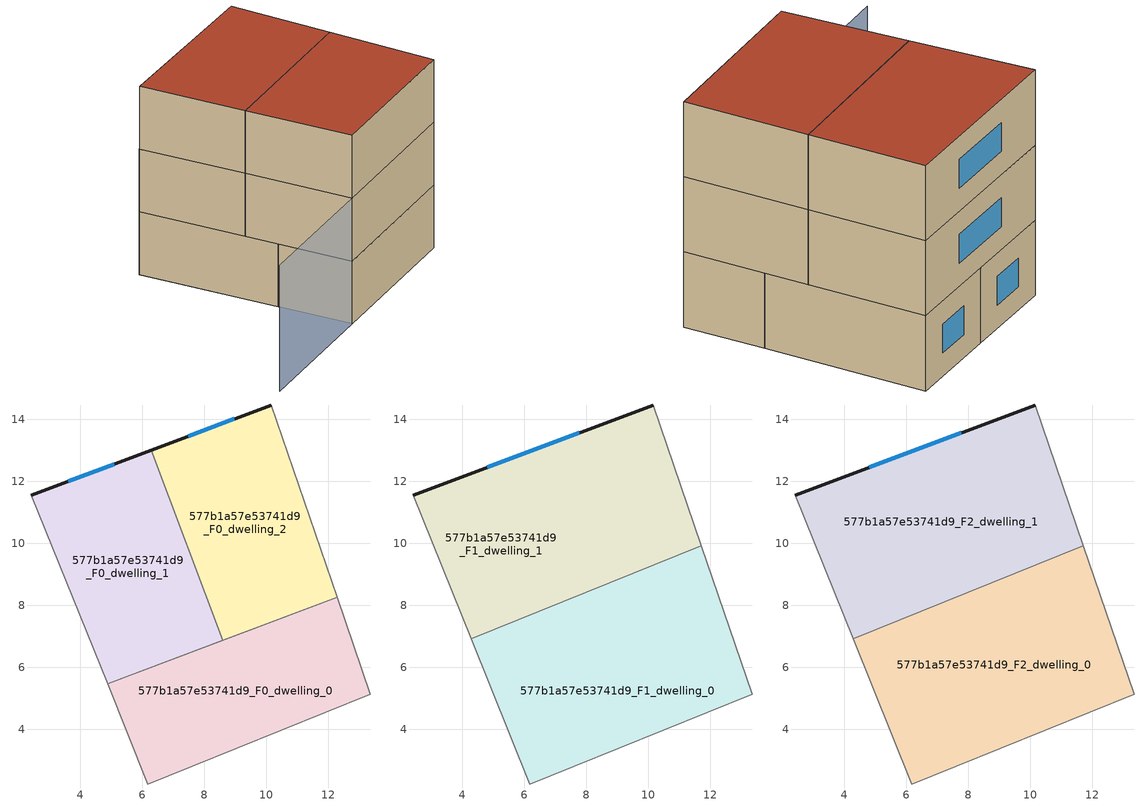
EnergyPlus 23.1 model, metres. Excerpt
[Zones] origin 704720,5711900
577b1a57e53741d9_F0_dwelling_0
 floor ground (EU_floor_Construction): 12.29,8.25 13.35,5.13 6.19,2.23 4.88,5.47 z0
 wall adiabatic (EU_wall_Construction): 13.35,5.13 12.29,8.25 4.88,5.47 6.19,2.23 13.35,5.13 z0:3
577b1a57e53741d9_F0_dwelling_1
 floor ground (EU_floor_Construction): 6.29,13 8.59,6.86 4.88,5.47 2.43,11.55 z0
 wall outside (EU_wall_Construction): 6.29,13 2.43,11.55 z0:3
 wall to 577b1a57e53741d9_F0_dwelling_2 (EU_wall_Construction): 8.59,6.86 6.29,13 z0:3
 wall adiabatic (EU_wall_Construction): 2.43,11.55 4.88,5.47 8.59,6.86 z0:3
 window (EU_Window_Construction): 5.1,12.55 3.62,12 z0.93:2.07
577b1a57e53741d9_F0_dwelling_2
 floor ground (EU_floor_Construction): 10.17,14.46 12.29,8.25 8.59,6.86 6.29,13 z0
 wall outside (EU_wall_Construction): 10.17,14.46 6.29,13 z0:3
 wall adiabatic (EU_wall_Construction): 8.59,6.86 12.29,8.25 10.17,14.46 z0:3
 window (EU_Window_Construction): 8.97,14.01 7.49,13.45 z0.93:2.07
577b1a57e53741d9_F1_dwelling_0
 floor to 577b1a57e53741d9_F0_dwelling_0 (EU_floor_Construction): 12.29,8.25 13.35,5.13 6.19,2.23 4.88,5.47 z3
 floor to 577b1a57e53741d9_F0_dwelling_1 (EU_floor_Construction): 8.01,8.42 8.59,6.86 4.88,5.47 4.3,6.92 z3
 floor to 577b1a57e53741d9_F0_dwelling_2 (EU_floor_Construction): 11.72,9.92 12.29,8.25 8.59,6.86 8.01,8.42 z3
 wall adiabatic (EU_wall_Construction): 4.3,6.92 6.19,2.23 13.35,5.13 11.72,9.92 z3:6
 wall to 577b1a57e53741d9_F1_dwelling_1 (EU_wall_Construction): 11.72,9.92 4.3,6.92 z3:6
577b1a57e53741d9_F1_dwelling_1
 floor to 577b1a57e53741d9_F0_dwelling_1 (EU_floor_Construction): 6.29,13 8.01,8.42 4.3,6.92 2.43,11.55 z3
 floor to 577b1a57e53741d9_F0_dwelling_2 (EU_floor_Construction): 10.17,14.46 11.72,9.92 8.01,8.42 6.29,13 z3
 wall outside (EU_wall_Construction): 10.17,14.46 2.43,11.55 z3:6
 wall adiabatic (EU_wall_Construction): 2.43,11.55 4.3,6.92 / 11.72,9.92 10.17,14.46 z3:6
 window (EU_Window_Construction): 7.78,13.56 4.82,12.44 z3.93:5.07
577b1a57e53741d9_F2_dwelling_0
 floor to 577b1a57e53741d9_F1_dwelling_0 (EU_floor_Construction): 11.72,9.92 13.35,5.13 6.19,2.23 4.3,6.92 z6
 wall adiabatic (EU_wall_Construction): 4.3,6.92 6.19,2.23 13.35,5.13 11.72,9.92 z6:9
 wall to 577b1a57e53741d9_F2_dwelling_1 (EU_wall_Construction): 11.72,9.92 4.3,6.92 z6:9
 roof outside (EU_roof_Construction): 13.35,5.13 11.72,9.92 4.3,6.92 6.19,2.23 z9
577b1a57e53741d9_F2_dwelling_1
 floor to 577b1a57e53741d9_F1_dwelling_1 (EU_floor_Construction): 10.17,14.46 11.72,9.92 4.3,6.92 2.43,11.55 z6
 wall outside (EU_wall_Construction): 10.17,14.46 2.43,11.55 z6:9
 wall adiabatic (EU_wall_Construction): 2.43,11.55 4.3,6.92 / 11.72,9.92 10.17,14.46 z6:9
 window (EU_Window_Construction): 7.78,13.56 4.82,12.44 z6.93:8.07
 roof outside (EU_roof_Construction): 11.72,9.92 10.17,14.46 2.43,11.55 4.3,6.92 z9
shading: 2.43,11.55 6.19,2.23 / 6.19,2.23 -0.15,-0.32 z0:6
[Building]
EU S2 Campaign: North Axis=0; Terrain=City; Solar Distribution=FullExterior
[Site:Location]
London: Latitude=51.5; Longitude=-0.5; Time Zone=0; Elevation=25
[SizingPeriod:WeatherFileDays]
AnnualSizingPeriod: Begin Month=1; Begin Day of Month=1; End Month=12; End Day of Month=31; Day of Week for Start Day=Monday; Use Weather File Daylight Saving Period=No; Use Weather File Rain and Snow Indicators=No
[MATERIAL]
EU_InternalMass_Material: Roughness=MediumRough; Thickness=0.1; Conductivity=1; Density=1800; Specific Heat=900; Thermal Absorptance=0.9; Solar Absorptance=0.7; Visible Absorptance=0.7
[MATERIAL:NOMASS] Roughness=MediumRough; Thermal Absorptance=0.9; Solar Absorptance=0.7; Visible Absorptance=0.7
Name | Thermal Resistance
EU_wall_NoMass | 0.53138
EU_roof_NoMass | 2.54466
EU_floor_NoMass | 1.96308
[WINDOWMATERIAL:SIMPLEGLAZINGSYSTEM]
EU_Window_SimpleGlazing: UFactor=4.07112; Solar Heat Gain Coefficient=0.85; Visible Transmittance=0.85
[CONSTRUCTION]
EU_wall_Construction: EU_wall_NoMass
EU_roof_Construction: EU_roof_NoMass
EU_floor_Construction: EU_floor_NoMass
EU_InternalMass_Construction: EU_InternalMass_Material
EU_Window_Construction: EU_Window_SimpleGlazing
[ZONE] Type=1; Multiplier=1; Ceiling Height=autocalculate; Floor Area=autocalculate; Part of Total Floor Area=Yes
Name | Volume
577b1a57e53741d9_F0_dwelling_0 | 79.5264
577b1a57e53741d9_F1_dwelling_0; 577b1a57e53741d9_F2_dwelling_0 | 119.293
577b1a57e53741d9_F0_dwelling_1 | 79.5366
577b1a57e53741d9_F1_dwelling_1; 577b1a57e53741d9_F2_dwelling_1 | 119.292
577b1a57e53741d9_F0_dwelling_2 | 79.5359
[INTERNALMASS] Construction=EU_InternalMass_Construction
Name | Zone or ZoneList | Surface Area
577b1a57e53741d9_F0_dwelling_0_EU_InternalMass | 577b1a57e53741d9_F0_dwelling_0 | 26.5085
577b1a57e53741d9_F0_dwelling_1_EU_InternalMass | 577b1a57e53741d9_F0_dwelling_1 | 26.5116
577b1a57e53741d9_F0_dwelling_2_EU_InternalMass | 577b1a57e53741d9_F0_dwelling_2 | 26.5122
577b1a57e53741d9_F1_dwelling_0_EU_InternalMass | 577b1a57e53741d9_F1_dwelling_0 | 39.7647
577b1a57e53741d9_F1_dwelling_1_EU_InternalMass | 577b1a57e53741d9_F1_dwelling_1 | 39.7639
577b1a57e53741d9_F2_dwelling_0_EU_InternalMass | 577b1a57e53741d9_F2_dwelling_0 | 39.7647
577b1a57e53741d9_F2_dwelling_1_EU_InternalMass | 577b1a57e53741d9_F2_dwelling_1 | 39.7639
[OTHEREQUIPMENT] Fuel Type=Electricity; Design Level Calculation Method=Watts/Area; Power per Zone Floor Area=1; Fraction Latent=0; Fraction Radiant=0; Fraction Lost=0; Carbon Dioxide Generation Rate=0; EndUse Subcategory=EU_Step8_InternalGains
Name | Zone or ZoneList or Space or SpaceList | Schedule
EU_Step8_InternalGain_577b1a57e53741d9_F0_dwelling_0_f000 | 577b1a57e53741d9_F0_dwelling_0 | EU_Step8_GainSchedule_577b1a57e53741d9_F0_dwelling_0_f000
EU_Step8_InternalGain_577b1a57e53741d9_F0_dwelling_1_f000 | 577b1a57e53741d9_F0_dwelling_1 | EU_Step8_GainSchedule_577b1a57e53741d9_F0_dwelling_1_f000
EU_Step8_InternalGain_577b1a57e53741d9_F0_dwelling_2_f000 | 577b1a57e53741d9_F0_dwelling_2 | EU_Step8_GainSchedule_577b1a57e53741d9_F0_dwelling_2_f000
EU_Step8_InternalGain_577b1a57e53741d9_F1_dwelling_0_f000 | 577b1a57e53741d9_F1_dwelling_0 | EU_Step8_GainSchedule_577b1a57e53741d9_F1_dwelling_0_f000
EU_Step8_InternalGain_577b1a57e53741d9_F1_dwelling_1_f000 | 577b1a57e53741d9_F1_dwelling_1 | EU_Step8_GainSchedule_577b1a57e53741d9_F1_dwelling_1_f000
EU_Step8_InternalGain_577b1a57e53741d9_F2_dwelling_0_f000 | 577b1a57e53741d9_F2_dwelling_0 | EU_Step8_GainSchedule_577b1a57e53741d9_F2_dwelling_0_f000
EU_Step8_InternalGain_577b1a57e53741d9_F2_dwelling_1_f000 | 577b1a57e53741d9_F2_dwelling_1 | EU_Step8_GainSchedule_577b1a57e53741d9_F2_dwelling_1_f000
[ZONEVENTILATION:DESIGNFLOWRATE] Schedule=EU_AlwaysOn; Design Flow Rate Calculation Method=AirChanges/Hour; Air Changes per Hour=0.463094; Ventilation Type=Natural; Fan Pressure Rise=0; Fan Total Efficiency=1; Constant Term Coefficient=1; Temperature Term Coefficient=0; Velocity Term Coefficient=0; Velocity Squared Term Coefficient=0; Minimum Indoor Temperature=-100; Maximum Indoor Temperature=100; Delta Temperature=-100; Minimum Outdoor Temperature=-100; Maximum Outdoor Temperature=100; Maximum Wind Speed=40
Name | Zone or ZoneList or Space or SpaceList
EU_ConstantAir_577b1a57e53741d9_F0_dwelling_0 | 577b1a57e53741d9_F0_dwelling_0
EU_ConstantAir_577b1a57e53741d9_F0_dwelling_1 | 577b1a57e53741d9_F0_dwelling_1
EU_ConstantAir_577b1a57e53741d9_F0_dwelling_2 | 577b1a57e53741d9_F0_dwelling_2
EU_ConstantAir_577b1a57e53741d9_F1_dwelling_0 | 577b1a57e53741d9_F1_dwelling_0
EU_ConstantAir_577b1a57e53741d9_F1_dwelling_1 | 577b1a57e53741d9_F1_dwelling_1
EU_ConstantAir_577b1a57e53741d9_F2_dwelling_0 | 577b1a57e53741d9_F2_dwelling_0
EU_ConstantAir_577b1a57e53741d9_F2_dwelling_1 | 577b1a57e53741d9_F2_dwelling_1
[HVACTEMPLATE:THERMOSTAT] Constant Heating Setpoint=20; Constant Cooling Setpoint=50
EU_HeatOnly_577b1a57e53741d9_F0_dwelling_0; EU_HeatOnly_577b1a57e53741d9_F0_dwelling_1; EU_HeatOnly_577b1a57e53741d9_F0_dwelling_2; EU_HeatOnly_577b1a57e53741d9_F1_dwelling_0; EU_HeatOnly_577b1a57e53741d9_F1_dwelling_1; EU_HeatOnly_577b1a57e53741d9_F2_dwelling_0; EU_HeatOnly_577b1a57e53741d9_F2_dwelling_1
[HVACTEMPLATE:ZONE:IDEALLOADSAIRSYSTEM] System Availability Schedule=EU_AlwaysOn; Maximum Heating Supply Air Temperature=50; Minimum Cooling Supply Air Temperature=13; Maximum Heating Supply Air Humidity Ratio=0.0156; Minimum Cooling Supply Air Humidity Ratio=0.0077; Heating Limit=NoLimit; Cooling Limit=NoLimit; Heating Availability Schedule=EU_AlwaysOn; Cooling Availability Schedule=EU_CoolingOff; Dehumidification Control Type=ConstantSensibleHeatRatio; Cooling Sensible Heat Ratio=0.7; Dehumidification Setpoint=60; Humidification Control Type=None; Humidification Setpoint=30; Outdoor Air Method=None; Outdoor Air Flow Rate per Person=0.00944; Outdoor Air Flow Rate per Zone Floor Area=0; Outdoor Air Flow Rate per Zone=0; Demand Controlled Ventilation Type=None; Outdoor Air Economizer Type=NoEconomizer; Heat Recovery Type=None; Sensible Heat Recovery Effectiveness=0.7; Latent Heat Recovery Effectiveness=0.65
Name | Template Thermostat
577b1a57e53741d9_F0_dwelling_0 | EU_HeatOnly_577b1a57e53741d9_F0_dwelling_0
577b1a57e53741d9_F0_dwelling_1 | EU_HeatOnly_577b1a57e53741d9_F0_dwelling_1
577b1a57e53741d9_F0_dwelling_2 | EU_HeatOnly_577b1a57e53741d9_F0_dwelling_2
577b1a57e53741d9_F1_dwelling_0 | EU_HeatOnly_577b1a57e53741d9_F1_dwelling_0
577b1a57e53741d9_F1_dwelling_1 | EU_HeatOnly_577b1a57e53741d9_F1_dwelling_1
577b1a57e53741d9_F2_dwelling_0 | EU_HeatOnly_577b1a57e53741d9_F2_dwelling_0
577b1a57e53741d9_F2_dwelling_1 | EU_HeatOnly_577b1a57e53741d9_F2_dwelling_1
[SIZING:ZONE] Zone Cooling Design Supply Air Temperature Input Method=SupplyAirTemperature; Zone Cooling Design Supply Air Temperature=13; Zone Heating Design Supply Air Temperature Input Method=SupplyAirTemperature; Zone Heating Design Supply Air Temperature=50; Zone Cooling Design Supply Air Humidity Ratio=0.008; Zone Heating Design Supply Air Humidity Ratio=0.008; Cooling Design Air Flow Method=DesignDay; Cooling Design Air Flow Rate=0; Cooling Minimum Air Flow per Zone Floor Area=0.000762; Cooling Minimum Air Flow=0; Cooling Minimum Air Flow Fraction=0.2; Heating Design Air Flow Method=DesignDay; Heating Design Air Flow Rate=0; Heating Maximum Air Flow per Zone Floor Area=0.002032; Heating Maximum Air Flow=0.141576; Heating Maximum Air Flow Fraction=0.3; Account for Dedicated Outdoor Air System=No; Dedicated Outdoor Air System Control Strategy=NeutralSupplyAir; Dedicated Outdoor Air Low Setpoint Temperature for Design=autosize; Dedicated Outdoor Air High Setpoint Temperature for Design=autosize; Zone Load Sizing Method=Sensible Load Only No Latent Load; Zone Latent Cooling Design Supply Air Humidity Ratio Input Method=HumidityRatioDifference; Zone Cooling Design Supply Air Humidity Ratio Difference=0.005; Zone Latent Heating Design Supply Air Humidity Ratio Input Method=HumidityRatioDifference; Zone Humidification Design Supply Air Humidity Ratio Difference=0.005
577b1a57e53741d9_F0_dwelling_0; 577b1a57e53741d9_F0_dwelling_1; 577b1a57e53741d9_F0_dwelling_2; 577b1a57e53741d9_F1_dwelling_0; 577b1a57e53741d9_F1_dwelling_1; 577b1a57e53741d9_F2_dwelling_0; 577b1a57e53741d9_F2_dwelling_1
[SCHEDULE:CONSTANT]
Name | Hourly Value
EU_AlwaysOn | 1
EU_CoolingOff | 0
[SCHEDULE:FILE] Column Number=1; Rows to Skip at Top=0; Number of Hours of Data=8760; Column Separator=Comma; Interpolate to Timestep=No; Minutes per Item=60; Adjust Schedule for Daylight Savings=Yes
Name | File
EU_Step8_GainSchedule_577b1a57e53741d9_F0_dwelling_0_f000 | ../../schedules/577b1a57e53741d9/577b1a57e53741d9_F0_dwelling_0_f000_gain.csv
EU_Step8_GainSchedule_577b1a57e53741d9_F0_dwelling_1_f000 | ../../schedules/577b1a57e53741d9/577b1a57e53741d9_F0_dwelling_1_f000_gain.csv
EU_Step8_GainSchedule_577b1a57e53741d9_F0_dwelling_2_f000 | ../../schedules/577b1a57e53741d9/577b1a57e53741d9_F0_dwelling_2_f000_gain.csv
EU_Step8_GainSchedule_577b1a57e53741d9_F1_dwelling_0_f000 | ../../schedules/577b1a57e53741d9/577b1a57e53741d9_F1_dwelling_0_f000_gain.csv
EU_Step8_GainSchedule_577b1a57e53741d9_F1_dwelling_1_f000 | ../../schedules/577b1a57e53741d9/577b1a57e53741d9_F1_dwelling_1_f000_gain.csv
EU_Step8_GainSchedule_577b1a57e53741d9_F2_dwelling_0_f000 | ../../schedules/577b1a57e53741d9/577b1a57e53741d9_F2_dwelling_0_f000_gain.csv
EU_Step8_GainSchedule_577b1a57e53741d9_F2_dwelling_1_f000 | ../../schedules/577b1a57e53741d9/577b1a57e53741d9_F2_dwelling_1_f000_gain.csv
